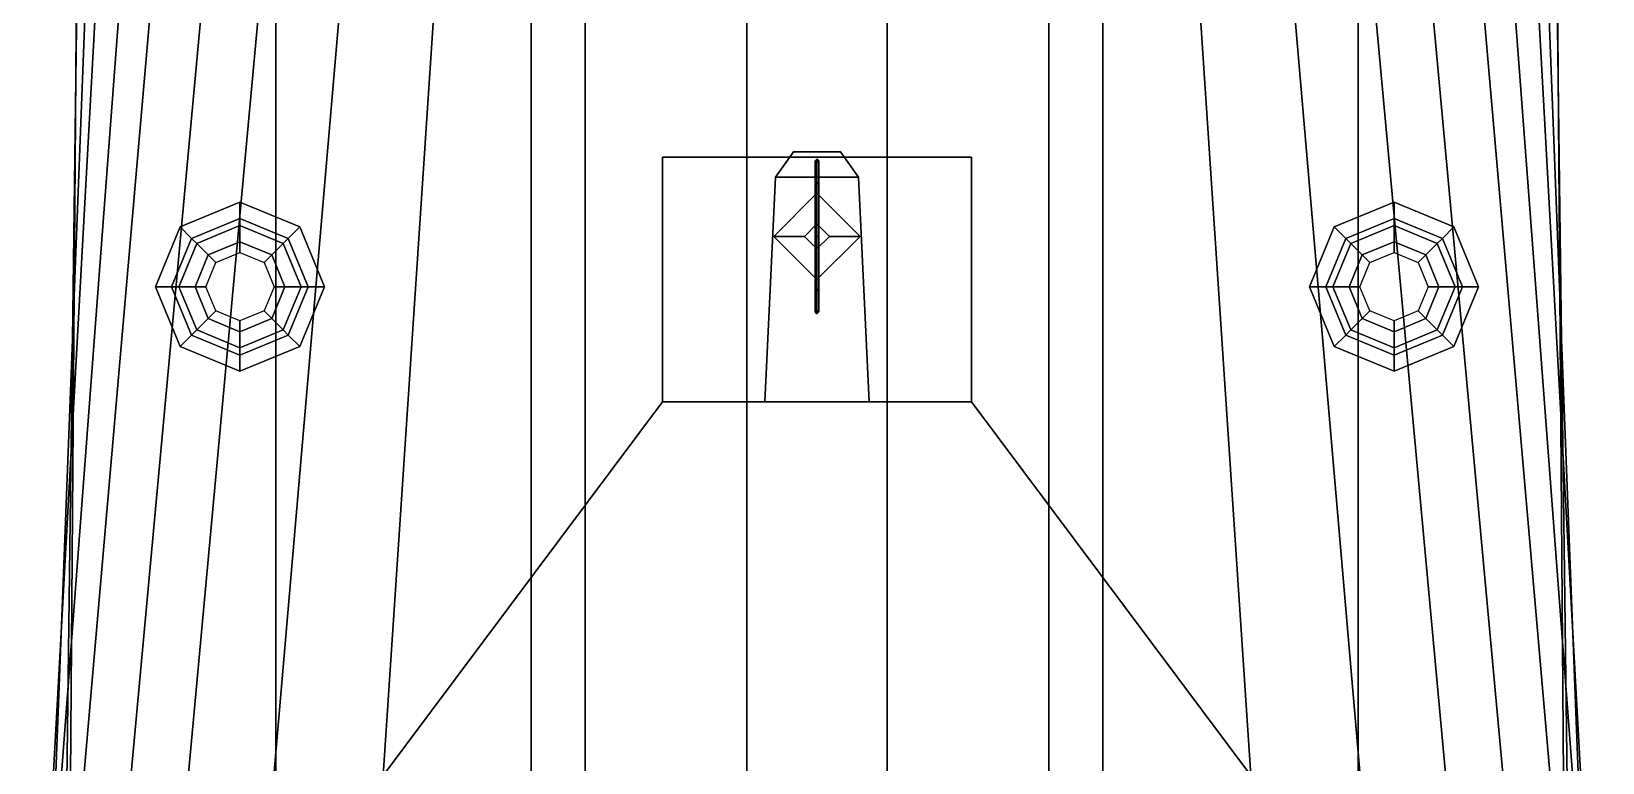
# Model space of a CAD drawing. Extents: x -4.4 to 4.4, y -34.7 to 32.2.
# Drawn here: x -4.37 to 4.37, y 4.15 to 8.22 of the extents above; entities that cross this region are included whole.
import ezdxf

# ---------------------------------------------------------------- set-up
doc = ezdxf.new("R2010")
doc.units = 0
doc.layers.get('0').update_dxf_attribs({"linetype": 'CONTINUOUS'})
doc.layers.add('SUPERSTRUCTURE', color=3, linetype='CONTINUOUS')

msp = doc.modelspace()

# ---------------------------------------------------------------- linework, layer by layer
for points in [[(-4.02, 9.69, 2.22), (-3.94, 9.69, 0.96), (-4.37, 1.88, 0.96), (-4.32, 1.88, 2.22)], [(-3.78, 9.69, -0.1), (-3.59, 9.69, -0.78), (-4.27, 1.88, -0.78), (-4.37, 1.88, -0.1)], [(-3.94, 9.69, 0.96), (-3.78, 9.69, -0.1), (-4.37, 1.88, -0.1), (-4.37, 1.88, 0.96)], [(-4.1, 9.69, 3.87), (-4.02, 9.69, 2.22), (-4.32, 1.88, 2.22), (-4.2, 1.88, 3.87)], [(-3.59, 9.69, -0.78), (-3.3, 9.69, -1.31), (-4.02, 1.88, -1.31), (-4.27, 1.88, -0.78)], [(-4.11, 9.69, 4.27), (-4.1, 9.69, 3.87), (-4.2, 1.88, 3.87), (-4.17, 1.88, 4.14)], [(-3.01, 9.69, 4.32), (-4.11, 9.69, 4.27), (-4.17, 1.88, 4.14), (-3.01, 1.88, 4.2)], [(-3.3, 9.69, -1.31), (-2.98, 9.69, -1.67), (-3.7, 1.88, -1.67), (-4.02, 1.88, -1.31)], [(-2.98, 9.69, -1.67), (-2.54, 9.69, -1.97), (-3.21, 1.88, -1.97), (-3.7, 1.88, -1.67)], [(-2.54, 9.69, -1.97), (-2.04, 9.69, -2.19), (-2.56, 1.88, -2.19), (-3.21, 1.88, -1.97)], [(-1.59, 9.69, 4.37), (-3.01, 9.69, 4.32), (-3.01, 1.88, 4.2), (-1.59, 1.88, 4.29)], [(-2.04, 9.69, -2.19), (-1.29, 9.69, -2.41), (-1.29, 1.88, -2.41), (-2.56, 1.88, -2.19)], [(-1.59, 1.88, 4.29), (1.59, 1.88, 4.29), (1.59, 9.69, 4.37), (-1.59, 9.69, 4.37)], [(-1.29, 9.69, -2.41), (-0.39, 9.69, -2.54), (-0.39, 1.88, -2.54), (-1.29, 1.88, -2.41)], [(0.39, 1.88, -2.54), (-0.39, 1.88, -2.54), (-0.39, 9.69, -2.54), (0.39, 9.69, -2.54)], [(1.29, 1.88, -2.41), (0.39, 1.88, -2.54), (0.39, 9.69, -2.54), (1.29, 9.69, -2.41)], [(2.56, 1.88, -2.19), (1.29, 1.88, -2.41), (1.29, 9.69, -2.41), (2.04, 9.69, -2.19)], [(1.59, 1.88, 4.29), (3.01, 1.88, 4.2), (3.01, 9.69, 4.32), (1.59, 9.69, 4.37)], [(3.21, 1.88, -1.97), (2.56, 1.88, -2.19), (2.04, 9.69, -2.19), (2.54, 9.69, -1.97)], [(3.7, 1.88, -1.67), (3.21, 1.88, -1.97), (2.54, 9.69, -1.97), (2.98, 9.69, -1.67)], [(4.02, 1.88, -1.31), (3.7, 1.88, -1.67), (2.98, 9.69, -1.67), (3.3, 9.69, -1.31)], [(3.01, 1.88, 4.2), (4.17, 1.88, 4.14), (4.11, 9.69, 4.27), (3.01, 9.69, 4.32)], [(4.27, 1.88, -0.78), (4.02, 1.88, -1.31), (3.3, 9.69, -1.31), (3.59, 9.69, -0.78)], [(4.37, 1.88, -0.1), (4.27, 1.88, -0.78), (3.59, 9.69, -0.78), (3.78, 9.69, -0.1)], [(4.37, 1.88, 0.96), (4.37, 1.88, -0.1), (3.78, 9.69, -0.1), (3.94, 9.69, 0.96)], [(4.32, 1.88, 2.22), (4.37, 1.88, 0.96), (3.94, 9.69, 0.96), (4.02, 9.69, 2.22)], [(4.2, 1.88, 3.87), (4.32, 1.88, 2.22), (4.02, 9.69, 2.22), (4.1, 9.69, 3.87)], [(4.17, 1.88, 4.14), (4.2, 1.88, 3.87), (4.1, 9.69, 3.87), (4.11, 9.69, 4.27)], [(-3.21, 7.27, 4.33), (-3.5423, 7.1323, 4.33), (-3.5423, 7.1323, 4.36), (-3.21, 7.27, 4.36)], [(-3.21, 7.27, 4.36), (-3.5423, 7.1323, 4.36), (-3.4787, 7.0687, 4.36), (-3.21, 7.18, 4.36)], [(-2.8777, 7.1323, 4.33), (-3.21, 7.27, 4.33), (-3.21, 7.27, 4.36), (-2.8777, 7.1323, 4.36)], [(-2.8777, 7.1323, 4.36), (-3.21, 7.27, 4.36), (-3.21, 7.18, 4.36), (-2.9413, 7.0687, 4.36)], [(3.21, 7.27, 4.33), (2.8777, 7.1323, 4.33), (2.8777, 7.1323, 4.36), (3.21, 7.27, 4.36)], [(3.21, 7.27, 4.36), (2.8777, 7.1323, 4.36), (2.9413, 7.0687, 4.36), (3.21, 7.18, 4.36)], [(3.5423, 7.1323, 4.33), (3.21, 7.27, 4.33), (3.21, 7.27, 4.36), (3.5423, 7.1323, 4.36)], [(3.5423, 7.1323, 4.36), (3.21, 7.27, 4.36), (3.21, 7.18, 4.36), (3.4787, 7.0687, 4.36)], [(-3.21, 7.18, 4.36), (-3.4787, 7.0687, 4.36), (-3.4504, 7.0404, 4.42), (-3.21, 7.14, 4.42)], [(-2.9413, 7.0687, 4.36), (-3.21, 7.18, 4.36), (-3.21, 7.14, 4.42), (-2.9696, 7.0404, 4.42)], [(3.21, 7.18, 4.36), (2.9413, 7.0687, 4.36), (2.9696, 7.0404, 4.42), (3.21, 7.14, 4.42)], [(3.4787, 7.0687, 4.36), (3.21, 7.18, 4.36), (3.21, 7.14, 4.42), (3.4504, 7.0404, 4.42)], [(-3.5423, 7.1323, 4.33), (-3.68, 6.8, 4.33), (-3.68, 6.8, 4.36), (-3.5423, 7.1323, 4.36)], [(-3.5423, 7.1323, 4.36), (-3.68, 6.8, 4.36), (-3.59, 6.8, 4.36), (-3.4787, 7.0687, 4.36)], [(-3.21, 7.14, 4.42), (-3.4504, 7.0404, 4.42), (-3.3868, 6.9768, 4.42), (-3.21, 7.05, 4.42)], [(-2.9696, 7.0404, 4.42), (-3.21, 7.14, 4.42), (-3.21, 7.05, 4.42), (-3.0332, 6.9768, 4.42)], [(-2.74, 6.8, 4.36), (-2.8777, 7.1323, 4.36), (-2.9413, 7.0687, 4.36), (-2.83, 6.8, 4.36)], [(-2.74, 6.8, 4.33), (-2.8777, 7.1323, 4.33), (-2.8777, 7.1323, 4.36), (-2.74, 6.8, 4.36)], [(2.8777, 7.1323, 4.36), (2.74, 6.8, 4.36), (2.83, 6.8, 4.36), (2.9413, 7.0687, 4.36)], [(2.8777, 7.1323, 4.33), (2.74, 6.8, 4.33), (2.74, 6.8, 4.36), (2.8777, 7.1323, 4.36)], [(3.21, 7.14, 4.42), (2.9696, 7.0404, 4.42), (3.0332, 6.9768, 4.42), (3.21, 7.05, 4.42)], [(3.4504, 7.0404, 4.42), (3.21, 7.14, 4.42), (3.21, 7.05, 4.42), (3.3868, 6.9768, 4.42)], [(3.68, 6.8, 4.36), (3.5423, 7.1323, 4.36), (3.4787, 7.0687, 4.36), (3.59, 6.8, 4.36)], [(3.68, 6.8, 4.33), (3.5423, 7.1323, 4.33), (3.5423, 7.1323, 4.36), (3.68, 6.8, 4.36)], [(-3.4787, 7.0687, 4.36), (-3.59, 6.8, 4.36), (-3.55, 6.8, 4.42), (-3.4504, 7.0404, 4.42)], [(-3.4504, 7.0404, 4.42), (-3.55, 6.8, 4.42), (-3.46, 6.8, 4.42), (-3.3868, 6.9768, 4.42)], [(-3.21, 7.05, 4.42), (-3.3868, 6.9768, 4.42), (-3.3444, 6.9344, 4.97), (-3.21, 6.99, 4.97)], [(-3.0332, 6.9768, 4.42), (-3.21, 7.05, 4.42), (-3.21, 6.99, 4.97), (-3.0756, 6.9344, 4.97)], [(-2.87, 6.8, 4.42), (-2.9696, 7.0404, 4.42), (-3.0332, 6.9768, 4.42), (-2.96, 6.8, 4.42)], [(-2.83, 6.8, 4.36), (-2.9413, 7.0687, 4.36), (-2.9696, 7.0404, 4.42), (-2.87, 6.8, 4.42)], [(2.9413, 7.0687, 4.36), (2.83, 6.8, 4.36), (2.87, 6.8, 4.42), (2.9696, 7.0404, 4.42)], [(2.9696, 7.0404, 4.42), (2.87, 6.8, 4.42), (2.96, 6.8, 4.42), (3.0332, 6.9768, 4.42)], [(3.21, 7.05, 4.42), (3.0332, 6.9768, 4.42), (3.0756, 6.9344, 4.97), (3.21, 6.99, 4.97)], [(3.3868, 6.9768, 4.42), (3.21, 7.05, 4.42), (3.21, 6.99, 4.97), (3.3444, 6.9344, 4.97)], [(3.55, 6.8, 4.42), (3.4504, 7.0404, 4.42), (3.3868, 6.9768, 4.42), (3.46, 6.8, 4.42)], [(3.59, 6.8, 4.36), (3.4787, 7.0687, 4.36), (3.4504, 7.0404, 4.42), (3.55, 6.8, 4.42)], [(-3.3868, 6.9768, 4.42), (-3.46, 6.8, 4.42), (-3.4, 6.8, 4.97), (-3.3444, 6.9344, 4.97)], [(-2.96, 6.8, 4.42), (-3.0332, 6.9768, 4.42), (-3.0756, 6.9344, 4.97), (-3.02, 6.8, 4.97)], [(3.0332, 6.9768, 4.42), (2.96, 6.8, 4.42), (3.02, 6.8, 4.97), (3.0756, 6.9344, 4.97)], [(3.46, 6.8, 4.42), (3.3868, 6.9768, 4.42), (3.3444, 6.9344, 4.97), (3.4, 6.8, 4.97)], [(-3.68, 6.8, 4.33), (-3.5423, 6.4677, 4.33), (-3.5423, 6.4677, 4.36), (-3.68, 6.8, 4.36)], [(-3.68, 6.8, 4.36), (-3.5423, 6.4677, 4.36), (-3.4787, 6.5313, 4.36), (-3.59, 6.8, 4.36)], [(-3.59, 6.8, 4.36), (-3.4787, 6.5313, 4.36), (-3.4504, 6.5596, 4.42), (-3.55, 6.8, 4.42)], [(-3.55, 6.8, 4.42), (-3.4504, 6.5596, 4.42), (-3.3868, 6.6232, 4.42), (-3.46, 6.8, 4.42)], [(-3.46, 6.8, 4.42), (-3.3868, 6.6232, 4.42), (-3.3444, 6.6656, 4.97), (-3.4, 6.8, 4.97)], [(-3.0332, 6.6232, 4.42), (-2.96, 6.8, 4.42), (-3.02, 6.8, 4.97), (-3.0756, 6.6656, 4.97)], [(-2.9696, 6.5596, 4.42), (-2.87, 6.8, 4.42), (-2.96, 6.8, 4.42), (-3.0332, 6.6232, 4.42)], [(-2.9413, 6.5313, 4.36), (-2.83, 6.8, 4.36), (-2.87, 6.8, 4.42), (-2.9696, 6.5596, 4.42)], [(-2.8777, 6.4677, 4.36), (-2.74, 6.8, 4.36), (-2.83, 6.8, 4.36), (-2.9413, 6.5313, 4.36)], [(-2.8777, 6.4677, 4.33), (-2.74, 6.8, 4.33), (-2.74, 6.8, 4.36), (-2.8777, 6.4677, 4.36)], [(2.74, 6.8, 4.36), (2.8777, 6.4677, 4.36), (2.9413, 6.5313, 4.36), (2.83, 6.8, 4.36)], [(2.74, 6.8, 4.33), (2.8777, 6.4677, 4.33), (2.8777, 6.4677, 4.36), (2.74, 6.8, 4.36)], [(2.83, 6.8, 4.36), (2.9413, 6.5313, 4.36), (2.9696, 6.5596, 4.42), (2.87, 6.8, 4.42)], [(2.87, 6.8, 4.42), (2.9696, 6.5596, 4.42), (3.0332, 6.6232, 4.42), (2.96, 6.8, 4.42)], [(2.96, 6.8, 4.42), (3.0332, 6.6232, 4.42), (3.0756, 6.6656, 4.97), (3.02, 6.8, 4.97)], [(3.3868, 6.6232, 4.42), (3.46, 6.8, 4.42), (3.4, 6.8, 4.97), (3.3444, 6.6656, 4.97)], [(3.4504, 6.5596, 4.42), (3.55, 6.8, 4.42), (3.46, 6.8, 4.42), (3.3868, 6.6232, 4.42)], [(3.4787, 6.5313, 4.36), (3.59, 6.8, 4.36), (3.55, 6.8, 4.42), (3.4504, 6.5596, 4.42)], [(3.5423, 6.4677, 4.36), (3.68, 6.8, 4.36), (3.59, 6.8, 4.36), (3.4787, 6.5313, 4.36)], [(3.5423, 6.4677, 4.33), (3.68, 6.8, 4.33), (3.68, 6.8, 4.36), (3.5423, 6.4677, 4.36)], [(-3.3868, 6.6232, 4.42), (-3.21, 6.55, 4.42), (-3.21, 6.61, 4.97), (-3.3444, 6.6656, 4.97)], [(-3.21, 6.55, 4.42), (-3.0332, 6.6232, 4.42), (-3.0756, 6.6656, 4.97), (-3.21, 6.61, 4.97)], [(3.0332, 6.6232, 4.42), (3.21, 6.55, 4.42), (3.21, 6.61, 4.97), (3.0756, 6.6656, 4.97)], [(3.21, 6.55, 4.42), (3.3868, 6.6232, 4.42), (3.3444, 6.6656, 4.97), (3.21, 6.61, 4.97)], [(-3.4787, 6.5313, 4.36), (-3.21, 6.42, 4.36), (-3.21, 6.46, 4.42), (-3.4504, 6.5596, 4.42)], [(-3.4504, 6.5596, 4.42), (-3.21, 6.46, 4.42), (-3.21, 6.55, 4.42), (-3.3868, 6.6232, 4.42)], [(-3.21, 6.46, 4.42), (-2.9696, 6.5596, 4.42), (-3.0332, 6.6232, 4.42), (-3.21, 6.55, 4.42)], [(-3.21, 6.42, 4.36), (-2.9413, 6.5313, 4.36), (-2.9696, 6.5596, 4.42), (-3.21, 6.46, 4.42)], [(2.9413, 6.5313, 4.36), (3.21, 6.42, 4.36), (3.21, 6.46, 4.42), (2.9696, 6.5596, 4.42)], [(2.9696, 6.5596, 4.42), (3.21, 6.46, 4.42), (3.21, 6.55, 4.42), (3.0332, 6.6232, 4.42)], [(3.21, 6.46, 4.42), (3.4504, 6.5596, 4.42), (3.3868, 6.6232, 4.42), (3.21, 6.55, 4.42)], [(3.21, 6.42, 4.36), (3.4787, 6.5313, 4.36), (3.4504, 6.5596, 4.42), (3.21, 6.46, 4.42)], [(-3.5423, 6.4677, 4.36), (-3.21, 6.33, 4.36), (-3.21, 6.42, 4.36), (-3.4787, 6.5313, 4.36)], [(-3.5423, 6.4677, 4.33), (-3.21, 6.33, 4.33), (-3.21, 6.33, 4.36), (-3.5423, 6.4677, 4.36)], [(-3.21, 6.33, 4.36), (-2.8777, 6.4677, 4.36), (-2.9413, 6.5313, 4.36), (-3.21, 6.42, 4.36)], [(-3.21, 6.33, 4.33), (-2.8777, 6.4677, 4.33), (-2.8777, 6.4677, 4.36), (-3.21, 6.33, 4.36)], [(2.8777, 6.4677, 4.36), (3.21, 6.33, 4.36), (3.21, 6.42, 4.36), (2.9413, 6.5313, 4.36)], [(2.8777, 6.4677, 4.33), (3.21, 6.33, 4.33), (3.21, 6.33, 4.36), (2.8777, 6.4677, 4.36)], [(3.21, 6.33, 4.36), (3.5423, 6.4677, 4.36), (3.4787, 6.5313, 4.36), (3.21, 6.42, 4.36)], [(3.21, 6.33, 4.33), (3.5423, 6.4677, 4.33), (3.5423, 6.4677, 4.36), (3.21, 6.33, 4.36)]]:
    msp.add_3dface(points)
at = {"layer": 'SUPERSTRUCTURE'}
for points in [[(0.86, 7.52, 5.25), (0.86, 7.52, 4.25), (-0.86, 7.52, 4.25), (-0.86, 7.52, 5.25)], [(-0.86, 7.52, 5.25), (-0.86, 7.52, 4.25), (-0.86, 6.16, 4.25), (-0.86, 6.16, 5.25)], [(0.86, 6.16, 5.25), (0.86, 7.52, 5.25), (-0.86, 7.52, 5.25), (-0.86, 6.16, 5.25)], [(0.23, 7.41, 8.54), (0.13, 7.55, 8.54), (-0.13, 7.55, 8.54), (-0.23, 7.41, 8.54)], [(-0.13, 7.55, 8.54), (-0.13, 7.55, 8.4), (-0.23, 7.41, 8.4), (-0.23, 7.41, 8.54)], [(-0.23, 7.41, 8.4), (-0.13, 7.55, 8.4), (0.13, 7.55, 8.4), (0.23, 7.41, 8.4)], [(0.13, 7.55, 8.54), (0.13, 7.55, 8.4), (-0.13, 7.55, 8.4), (-0.13, 7.55, 8.54)], [(0.23, 7.41, 8.4), (0.13, 7.55, 8.4), (0.13, 7.55, 8.54), (0.23, 7.41, 8.54)], [(0.86, 6.16, 4.25), (0.86, 7.52, 4.25), (0.86, 7.52, 5.25), (0.86, 6.16, 5.25)], [(-0.01, 7.5, 10.07), (0, 7.51, 10.07), (0, 7.3841, 9.7659), (-0.01, 7.377, 9.773)], [(-0.01, 7.377, 10.367), (0, 7.3841, 10.3741), (0, 7.51, 10.07), (-0.01, 7.5, 10.07)], [(0, 7.49, 10.07), (-0.01, 7.5, 10.07), (-0.01, 7.377, 9.773), (0, 7.3699, 9.7801)], [(0, 7.3699, 10.3599), (-0.01, 7.377, 10.367), (-0.01, 7.5, 10.07), (0, 7.49, 10.07)], [(0, 7.51, 10.07), (0.01, 7.5, 10.07), (0.01, 7.377, 9.773), (0, 7.3841, 9.7659)], [(0, 7.3841, 10.3741), (0.01, 7.377, 10.367), (0.01, 7.5, 10.07), (0, 7.51, 10.07)], [(0.01, 7.5, 10.07), (0, 7.49, 10.07), (0, 7.3699, 9.7801), (0.01, 7.377, 9.773)], [(0.01, 7.377, 10.367), (0, 7.3699, 10.3599), (0, 7.49, 10.07), (0.01, 7.5, 10.07)], [(-0.23, 7.41, 8.54), (-0.29, 6.16, 8.54), (0.29, 6.16, 8.54), (0.23, 7.41, 8.54)], [(0.23, 7.41, 8.4), (0.29, 6.16, 8.2), (-0.29, 6.16, 8.2), (-0.23, 7.41, 8.4)], [(-0.23, 7.41, 8.4), (-0.29, 6.16, 8.2), (-0.29, 6.16, 8.54), (-0.23, 7.41, 8.54)], [(-0.01, 7.377, 9.773), (0, 7.3841, 9.7659), (0, 7.08, 9.64), (-0.01, 7.08, 9.65)], [(-0.01, 7.08, 10.49), (0, 7.08, 10.5), (0, 7.3841, 10.3741), (-0.01, 7.377, 10.367)], [(0, 7.3699, 9.7801), (-0.01, 7.377, 9.773), (-0.01, 7.08, 9.65), (0, 7.08, 9.66)], [(0, 7.08, 10.48), (-0.01, 7.08, 10.49), (-0.01, 7.377, 10.367), (0, 7.3699, 10.3599)], [(0, 7.3841, 9.7659), (0.01, 7.377, 9.773), (0.01, 7.08, 9.65), (0, 7.08, 9.64)], [(0, 7.08, 10.5), (0.01, 7.08, 10.49), (0.01, 7.377, 10.367), (0, 7.3841, 10.3741)], [(0.01, 7.377, 9.773), (0, 7.3699, 9.7801), (0, 7.08, 9.66), (0.01, 7.08, 9.65)], [(0.01, 7.08, 10.49), (0, 7.08, 10.48), (0, 7.3699, 10.3599), (0.01, 7.377, 10.367)], [(0.29, 6.16, 8.54), (0.29, 6.16, 8.2), (0.23, 7.41, 8.4), (0.23, 7.41, 8.54)], [(-0.07, 7.08, 8.98), (0, 7.15, 8.98), (0, 7.32, 8.54), (-0.24, 7.08, 8.54)], [(0, 7.15, 8.98), (0.07, 7.08, 8.98), (0.24, 7.08, 8.54), (0, 7.32, 8.54)], [(0, 7.01, 8.98), (-0.07, 7.08, 8.98), (-0.24, 7.08, 8.54), (0, 6.84, 8.54)], [(0, 7.15, 8.98), (-0.07, 7.08, 8.98), (-0.07, 7.08, 9.67), (0, 7.15, 9.67)], [(0, 7.01, 9.67), (0.07, 7.08, 9.67), (0, 7.15, 9.67), (-0.07, 7.08, 9.67)], [(-0.07, 7.08, 8.98), (0, 7.01, 8.98), (0, 7.01, 9.67), (-0.07, 7.08, 9.67)], [(0, 7.08, 9.66), (-0.01, 7.08, 9.65), (-0.01, 6.783, 9.773), (0, 6.7901, 9.7801)], [(-0.01, 7.08, 9.65), (0, 7.08, 9.64), (0, 6.7759, 9.7659), (-0.01, 6.783, 9.773)], [(0, 6.7901, 10.3599), (-0.01, 6.783, 10.367), (-0.01, 7.08, 10.49), (0, 7.08, 10.48)], [(-0.01, 6.783, 10.367), (0, 6.7759, 10.3741), (0, 7.08, 10.5), (-0.01, 7.08, 10.49)], [(0.07, 7.08, 8.98), (0, 7.15, 8.98), (0, 7.15, 9.67), (0.07, 7.08, 9.67)], [(0.07, 7.08, 8.98), (0, 7.01, 8.98), (0, 6.84, 8.54), (0.24, 7.08, 8.54)], [(0.01, 7.08, 9.65), (0, 7.08, 9.66), (0, 6.7901, 9.7801), (0.01, 6.783, 9.773)], [(0, 7.08, 9.64), (0.01, 7.08, 9.65), (0.01, 6.783, 9.773), (0, 6.7759, 9.7659)], [(0.01, 6.783, 10.367), (0, 6.7901, 10.3599), (0, 7.08, 10.48), (0.01, 7.08, 10.49)], [(0, 6.7759, 10.3741), (0.01, 6.783, 10.367), (0.01, 7.08, 10.49), (0, 7.08, 10.5)], [(0, 7.01, 8.98), (0.07, 7.08, 8.98), (0.07, 7.08, 9.67), (0, 7.01, 9.67)], [(0, 6.7901, 9.7801), (-0.01, 6.783, 9.773), (-0.01, 6.66, 10.07), (0, 6.67, 10.07)], [(0, 6.67, 10.07), (-0.01, 6.66, 10.07), (-0.01, 6.783, 10.367), (0, 6.7901, 10.3599)], [(-0.01, 6.783, 9.773), (0, 6.7759, 9.7659), (0, 6.65, 10.07), (-0.01, 6.66, 10.07)], [(-0.01, 6.66, 10.07), (0, 6.65, 10.07), (0, 6.7759, 10.3741), (-0.01, 6.783, 10.367)], [(0.01, 6.783, 9.773), (0, 6.7901, 9.7801), (0, 6.67, 10.07), (0.01, 6.66, 10.07)], [(0.01, 6.66, 10.07), (0, 6.67, 10.07), (0, 6.7901, 10.3599), (0.01, 6.783, 10.367)], [(0, 6.7759, 9.7659), (0.01, 6.783, 9.773), (0.01, 6.66, 10.07), (0, 6.65, 10.07)], [(0, 6.65, 10.07), (0.01, 6.66, 10.07), (0.01, 6.783, 10.367), (0, 6.7759, 10.3741)], [(0.86, 6.16, 10.04), (-0.86, 6.16, 10.04), (-2.43, 4.06, 10.04), (2.43, 4.06, 10.04)], [(-2.43, 4.06, 10.04), (-0.86, 6.16, 10.04), (-0.86, 6.16, 4.13), (-2.43, 4.06, 4.13)], [(0.86, 6.16, 5.25), (-0.86, 6.16, 5.25), (-0.86, 6.16, 10.04), (0.86, 6.16, 10.04)], [(2.43, 4.06, 4.13), (0.86, 6.16, 4.13), (0.86, 6.16, 10.04), (2.43, 4.06, 10.04)]]:
    msp.add_3dface(points, dxfattribs=at)

doc.saveas('drawing.dxf')
